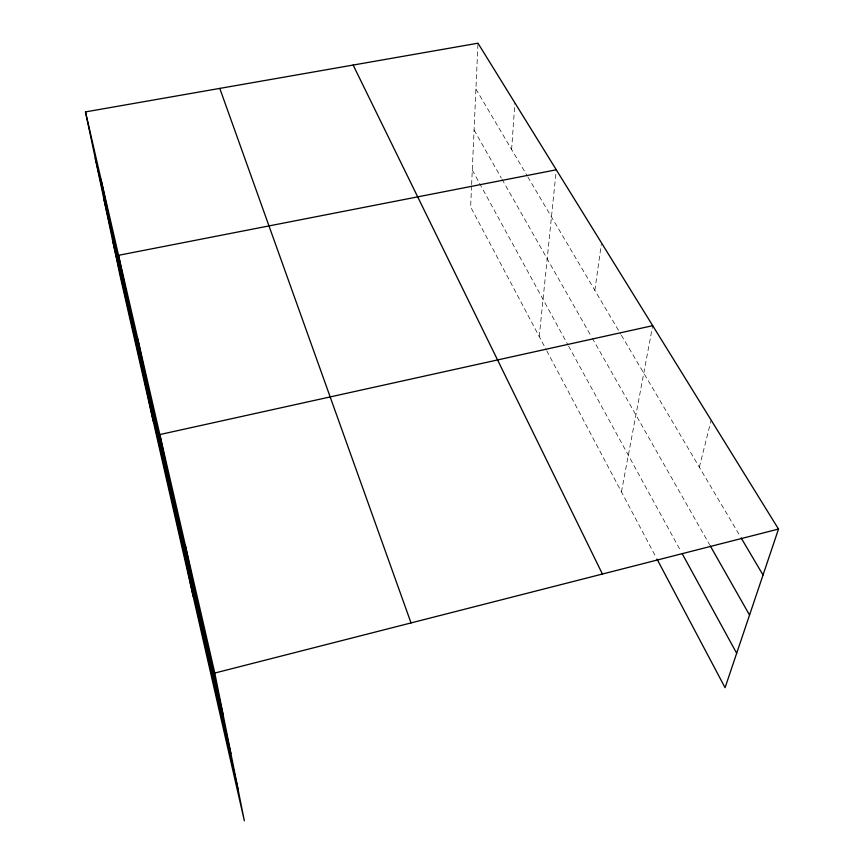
<?xml version="1.0" encoding="UTF-8"?>
<svg xmlns="http://www.w3.org/2000/svg" width="864" height="864" viewBox="0 0 864 864"><rect width="100%" height="100%" fill="white"/><g stroke="black" fill="none" stroke-linecap="round" stroke-linejoin="round"><path stroke-width="0.65" stroke-dasharray="4.32 3.24" d="M471.582 185.879L470.632 206.939L546.134 349.585M471.636 184.561L477.976 43.2M511.618 149.494L514.912 102.913M539.233 336.56L556.286 169.798M594.853 290.369L601.322 244.22M621.432 491.864L652.709 325.674M699.343 467.208L711.158 420.163M475.924 89.078L527.159 175.781M527.828 176.926L620.676 334.066M621.356 335.21L740.437 536.749M474.088 130.064L501.358 178.092M502.027 179.269L591.613 337.003M592.283 338.159L709.625 544.763M472.284 170.078L567.95 344.92M568.588 346.086L681.005 551.524M546.761 350.773L656.348 557.852"/><path stroke-width="1.3" d="M85.482 111.91L214.801 673.045L244.35 820.8L120.226 276.404L85.482 111.91L477.976 43.2L778.518 529.06L725.069 687.69L656.975 559.03M214.801 673.045L778.518 529.06M652.709 325.674L159.84 434.56L193.19 596.419M556.286 169.798L118.53 255.312L153.209 421.06M741.118 537.916L763.031 575.003M710.284 545.929L749.542 615.049M682.301 553.889L736.668 653.26M353.138 65.059L602.413 574.031M219.78 88.398L411.026 622.922M95.256 158.188L223.43 716.202M103.961 199.411L230.904 753.581M112.439 239.544L238 789.026M101.012 179.302L110.862 226.098M137.819 339.001L147.593 386.057M185.22 544.709L194.454 590.058"/></g></svg>
